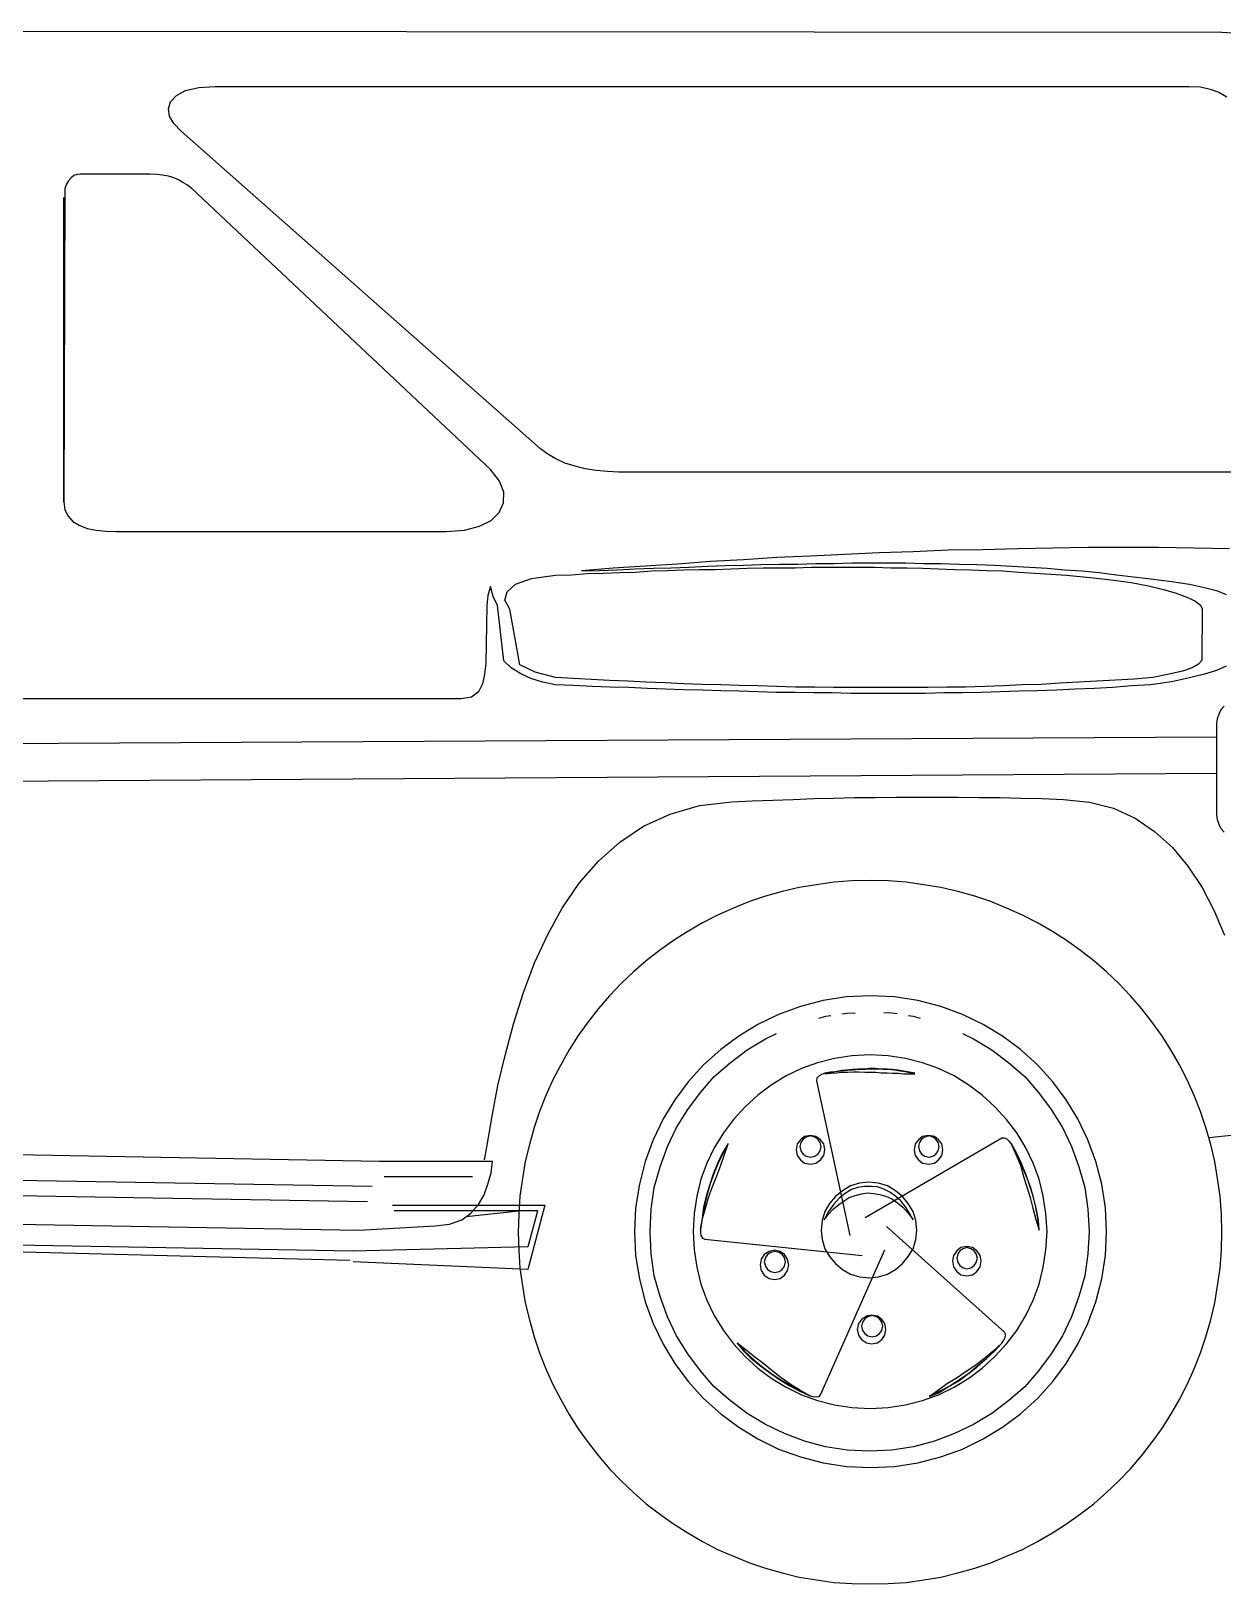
# Model space of a CAD drawing. Header units: millimetres. Extents: x 116290 to 180258, y 22146 to 121276.
# Drawn here: x 123366 to 124839, y 48615 to 50535 of the extents above; entities that cross this region are included whole.
import ezdxf

# ---------------------------------------------------------------- set-up
doc = ezdxf.new("R2010")
doc.units = ezdxf.units.MM

# ---------------------------------------------------------------- blocks, each defined once
blk = doc.blocks.new('A$C0482550F')
for p, q in [((2560.6, 1920.7), (4073.5, 1919.4)), ((4073.5, 1919.4), (4086.7, 1918.7)), ((2780.8, 1841.2), (2791.9, 1847.1)), ((2791.9, 1847.1), (2808.4, 1851)), ((2808.4, 1851), (2828.7, 1852.3)), ((2828.7, 1852.3), (4032.8, 1852.3)), ((4032.8, 1852.3), (4047.3, 1851.7)), ((4047.3, 1851.7), (4059.1, 1849)), ((4059.1, 1849), (4069.6, 1845.1)), ((4069.6, 1845.1), (4079.5, 1839.2)), ((2770.9, 1824.7), (2773.5, 1833.3)), ((2772.2, 1815.5), (2770.9, 1824.7)), ((2773.5, 1833.3), (2780.8, 1841.2)), ((2777.5, 1806.3), (2772.2, 1815.5)), ((2786.7, 1797.1), (2777.5, 1806.3)), ((3231, 1404.1), (2786.7, 1797.1)), ((2644.7, 1731.4), (2642.7, 1726.1)), ((2647.3, 1735.3), (2644.7, 1731.4)), ((2650.6, 1739.3), (2647.3, 1735.3)), ((2653.9, 1741.9), (2650.6, 1739.3)), ((2657.9, 1743.2), (2653.9, 1741.9)), ((2661.8, 1743.9), (2657.9, 1743.2)), ((2747.9, 1743.9), (2661.8, 1743.9)), ((2756.4, 1743.2), (2747.9, 1743.9)), ((2763.7, 1742.6), (2756.4, 1743.2)), ((2770.9, 1741.3), (2763.7, 1742.6)), ((2777.5, 1739.3), (2770.9, 1741.3)), ((2783.4, 1736.7), (2777.5, 1739.3)), ((2788.7, 1733.4), (2783.4, 1736.7)), ((2794.6, 1730.1), (2788.7, 1733.4)), ((2799.8, 1726.1), (2794.6, 1730.1)), ((2642.7, 1726.1), (2641.4, 1338.4)), ((2641.4, 1338.4), (2641.4, 1715)), ((3169.2, 1378.5), (2799.8, 1726.1)), ((3240.2, 1397.5), (3231, 1404.1)), ((3250, 1391.6), (3240.2, 1397.5)), ((3261.2, 1386.3), (3250, 1391.6)), ((3273.7, 1382.4), (3261.2, 1386.3)), ((3180.4, 1364), (3169.2, 1378.5)), ((3185.6, 1350.2), (3180.4, 1364)), ((3286.2, 1379.1), (3273.7, 1382.4)), ((3300, 1377.2), (3286.2, 1379.1)), ((3313.8, 1375.8), (3300, 1377.2)), ((3327.6, 1375.2), (3313.8, 1375.8)), ((4332.5, 1375.2), (3327.6, 1375.2)), ((3185, 1337.1), (3185.6, 1350.2)), ((2641.4, 1338.4), (2642.7, 1328.5)), ((2642.7, 1328.5), (2646.7, 1320.6)), ((3179.7, 1325.2), (3185, 1337.1)), ((2646.7, 1320.6), (2652.6, 1314)), ((2652.6, 1314), (2660.5, 1309.4)), ((2660.5, 1309.4), (2670.3, 1305.5)), ((3137, 1303.5), (3155.4, 1308.2)), ((3155.4, 1308.2), (3169.8, 1315.4)), ((3169.8, 1315.4), (3179.7, 1325.2)), ((2670.3, 1305.5), (2681.5, 1303.5)), ((2681.5, 1303.5), (2693.3, 1302.2)), ((2693.3, 1302.2), (2705.8, 1301.6)), ((2705.8, 1301.6), (3114, 1301.6)), ((3114, 1301.6), (3137, 1303.5)), ((3523.4, 1269.4), (3482, 1266.7)), ((3564.9, 1271.3), (3523.4, 1269.4)), ((3606.9, 1273.3), (3564.9, 1271.3)), ((3649.6, 1275.3), (3606.9, 1273.3)), ((3691.7, 1276.6), (3649.6, 1275.3)), ((3735.1, 1278.6), (3691.7, 1276.6)), ((3777.8, 1279.2), (3735.1, 1278.6)), ((3821.2, 1280.5), (3777.8, 1279.2)), ((3864.6, 1281.2), (3821.2, 1280.5)), ((3907.9, 1281.8), (3864.6, 1281.2)), ((3951.3, 1281.8), (3907.9, 1281.8)), ((3995.3, 1281.8), (3951.3, 1281.8)), ((4038.7, 1281.2), (3995.3, 1281.8)), ((4082.8, 1280.5), (4038.7, 1281.2)), ((3269.1, 1248.3), (3288.8, 1249.6)), ((3321, 1256.2), (3281.6, 1252.9)), ((3281.6, 1252.9), (3303.9, 1253.6)), ((3288.8, 1249.6), (3308.5, 1250.3)), ((3303.9, 1253.6), (3326.3, 1254.2)), ((3308.5, 1250.3), (3328.9, 1251)), ((3360.4, 1258.9), (3321, 1256.2)), ((3326.3, 1254.2), (3347.9, 1255.6)), ((3328.9, 1251), (3348.6, 1251.6)), ((3347.9, 1255.6), (3370.3, 1256.2)), ((3348.6, 1251.6), (3368.3, 1252.9)), ((3400.5, 1261.5), (3360.4, 1258.9)), ((3368.3, 1252.9), (3388, 1253.6)), ((3370.3, 1256.2), (3392.6, 1256.9)), ((3388, 1253.6), (3407.8, 1254.2)), ((3392.6, 1256.9), (3415, 1257.5)), ((3441.3, 1264.8), (3400.5, 1261.5)), ((3407.8, 1254.2), (3427.5, 1254.9)), ((3415, 1257.5), (3437.3, 1258.9)), ((3427.5, 1254.9), (3447.2, 1254.9)), ((3437.3, 1258.9), (3459.7, 1259.5)), ((3482, 1266.7), (3441.3, 1264.8)), ((3447.2, 1254.9), (3466.9, 1255.6)), ((3459.7, 1259.5), (3482, 1260.2)), ((3466.9, 1255.6), (3486.6, 1256.2)), ((3482, 1260.2), (3504.4, 1260.8)), ((3486.6, 1256.2), (3506.3, 1256.9)), ((3504.4, 1260.8), (3526.7, 1261.5)), ((3506.3, 1256.9), (3526.1, 1256.9)), ((3526.1, 1256.9), (3545.8, 1256.9)), ((3526.7, 1261.5), (3549.1, 1261.5)), ((3545.8, 1256.9), (3565.5, 1257.5)), ((3549.1, 1261.5), (3571.4, 1262.1)), ((3565.5, 1257.5), (3585.2, 1257.5)), ((3571.4, 1262.1), (3593.8, 1262.1)), ((3585.2, 1257.5), (3604.9, 1257.5)), ((3593.8, 1262.1), (3616.1, 1262.8)), ((3604.9, 1257.5), (3624.7, 1257.5)), ((3616.1, 1262.8), (3638.5, 1262.8)), ((3624.7, 1257.5), (3644.4, 1257.5)), ((3638.5, 1262.8), (3660.1, 1262.8)), ((3644.4, 1257.5), (3664.1, 1256.9)), ((3660.1, 1262.8), (3682.5, 1262.8)), ((3664.1, 1256.9), (3683.8, 1256.9)), ((3682.5, 1262.8), (3704.8, 1262.1)), ((3683.8, 1256.9), (3703.5, 1256.2)), ((3703.5, 1256.2), (3723.3, 1255.6)), ((3704.8, 1262.1), (3726.5, 1262.1)), ((3723.3, 1255.6), (3743, 1254.9)), ((3726.5, 1262.1), (3748.9, 1261.5)), ((3743, 1254.9), (3762.7, 1254.2)), ((3748.9, 1261.5), (3770.6, 1260.8)), ((3762.7, 1254.2), (3782.4, 1253.6)), ((3770.6, 1260.8), (3792.3, 1260.2)), ((3782.4, 1253.6), (3802.1, 1252.9)), ((3792.3, 1260.2), (3813.9, 1258.9)), ((3802.1, 1252.9), (3822.5, 1251.6)), ((3813.9, 1258.9), (3835.6, 1257.5)), ((3822.5, 1251.6), (3842.2, 1250.3)), ((3835.6, 1257.5), (3857.3, 1256.2)), ((3842.2, 1250.3), (3861.9, 1249)), ((3857.3, 1256.2), (3879, 1254.2)), ((3861.9, 1249), (3881.6, 1247.7)), ((3879, 1254.2), (3900.7, 1252.9)), ((3900.7, 1252.9), (3921.7, 1251)), ((3921.7, 1251), (3943.4, 1248.3)), ((3169.2, 1233.9), (3165.9, 1222.7)), ((3172.5, 1221.4), (3169.2, 1233.9)), ((3189.6, 1227.3), (3200.1, 1236.5)), ((3200.1, 1236.5), (3219.8, 1243.7)), ((3219.8, 1243.7), (3249.4, 1247.7)), ((3249.4, 1247.7), (3269.1, 1248.3)), ((3881.6, 1247.7), (3910.5, 1245)), ((3910.5, 1245), (3936.8, 1241.8)), ((3936.8, 1241.8), (3961.2, 1238.5)), ((3943.4, 1248.3), (3964.4, 1245.7)), ((3961.2, 1238.5), (3982.9, 1234.5)), ((3964.4, 1245.7), (3985.5, 1243.1)), ((3982.9, 1234.5), (4001.3, 1229.9)), ((3985.5, 1243.1), (4011.1, 1239.8)), ((4001.3, 1229.9), (4017, 1225.3)), ((4011.1, 1239.8), (4033.5, 1236.5)), ((4033.5, 1236.5), (4051.9, 1232.6)), ((4051.9, 1232.6), (4067, 1228.6)), ((3164.6, 1210.2), (3163.3, 1138.3)), ((3165.9, 1222.7), (3164.6, 1210.2)), ((3177.7, 1210.2), (3172.5, 1221.4)), ((3185.6, 1141.6), (3177.7, 1210.2)), ((3186.9, 1216.8), (3189.6, 1227.3)), ((3192.9, 1205.6), (3186.9, 1216.8)), ((4017, 1225.3), (4030.2, 1220.7)), ((4030.2, 1220.7), (4040, 1216.1)), ((4040, 1216.1), (4046.6, 1210.9)), ((4046.6, 1210.9), (4049.2, 1206.3)), ((4067, 1228.6), (4078.8, 1224)), ((3205.3, 1137), (3192.9, 1205.6)), ((4049.2, 1206.3), (4048.6, 1142.3)), ((3163.3, 1138.3), (3161.9, 1125.2)), ((3194.8, 1133.1), (3185.6, 1141.6)), ((3224.4, 1127.8), (3205.3, 1137)), ((4044.6, 1137.7), (4036.7, 1133.1)), ((4048.6, 1142.3), (4044.6, 1137.7)), ((4078.8, 1135), (4067, 1129.8)), ((3161.9, 1125.2), (3159.3, 1113.4)), ((3206.6, 1125.8), (3194.8, 1133.1)), ((3219.1, 1119.9), (3206.6, 1125.8)), ((3233.6, 1115.3), (3219.1, 1119.9)), ((3249.4, 1121.2), (3224.4, 1127.8)), ((3249.4, 1112), (3233.6, 1115.3)), ((3271.7, 1119.9), (3249.4, 1121.2)), ((3294.1, 1118.6), (3271.7, 1119.9)), ((3316.4, 1117.3), (3294.1, 1118.6)), ((3339.4, 1116.6), (3316.4, 1117.3)), ((3361.8, 1115.3), (3339.4, 1116.6)), ((3384.8, 1114.7), (3361.8, 1115.3)), ((3407.8, 1113.4), (3384.8, 1114.7)), ((3896.1, 1115.3), (3873.1, 1114)), ((3919.1, 1116.6), (3896.1, 1115.3)), ((3942.1, 1118), (3919.1, 1116.6)), ((3965.1, 1119.2), (3942.1, 1118)), ((3988.1, 1121.2), (3965.1, 1119.2)), ((4011.1, 1116), (3985.5, 1112)), ((4008.5, 1125.2), (3988.1, 1121.2)), ((4024.9, 1129.1), (4008.5, 1125.2)), ((4033.5, 1120.6), (4011.1, 1116)), ((4036.7, 1133.1), (4024.9, 1129.1)), ((4051.9, 1125.2), (4033.5, 1120.6)), ((4067, 1129.8), (4051.9, 1125.2)), ((3133, 1094.9), (2327.4, 1094.9)), ((3145.5, 1096.9), (3133, 1094.9)), ((3154.1, 1103.5), (3145.5, 1096.9)), ((3159.3, 1113.4), (3154.1, 1103.5)), ((3271.7, 1111.4), (3249.4, 1112)), ((3294.7, 1110.1), (3271.7, 1111.4)), ((3317.1, 1109.4), (3294.7, 1110.1)), ((3340.1, 1108.7), (3317.1, 1109.4)), ((3363.1, 1107.4), (3340.1, 1108.7)), ((3385.4, 1106.8), (3363.1, 1107.4)), ((3408.4, 1106.1), (3385.4, 1106.8)), ((3430.8, 1112.7), (3407.8, 1113.4)), ((3431.4, 1105.5), (3408.4, 1106.1)), ((3453.8, 1112), (3430.8, 1112.7)), ((3453.8, 1104.8), (3431.4, 1105.5)), ((3476.8, 1111.4), (3453.8, 1112)), ((3476.8, 1104.1), (3453.8, 1104.8)), ((3499.8, 1110.7), (3476.8, 1111.4)), ((3499.8, 1103.5), (3476.8, 1104.1)), ((3523.4, 1110.1), (3499.8, 1110.7)), ((3522.8, 1102.8), (3499.8, 1103.5)), ((3545.8, 1102.8), (3522.8, 1102.8)), ((3546.4, 1109.4), (3523.4, 1110.1)), ((3568.8, 1102.2), (3545.8, 1102.8)), ((3570.1, 1109.4), (3546.4, 1109.4)), ((3591.8, 1102.2), (3568.8, 1102.2)), ((3593.1, 1108.7), (3570.1, 1109.4)), ((3614.2, 1101.5), (3591.8, 1102.2)), ((3616.8, 1108.7), (3593.1, 1108.7)), ((3637.8, 1101.5), (3614.2, 1101.5)), ((3639.8, 1108.7), (3616.8, 1108.7)), ((3660.8, 1101.5), (3637.8, 1101.5)), ((3663.4, 1108.7), (3639.8, 1108.7)), ((3683.8, 1101.5), (3660.8, 1101.5)), ((3686.4, 1108.7), (3663.4, 1108.7)), ((3706.8, 1101.5), (3683.8, 1101.5)), ((3710.1, 1108.7), (3686.4, 1108.7)), ((3729.8, 1102.2), (3706.8, 1101.5)), ((3733.8, 1109.4), (3710.1, 1108.7)), ((3752.8, 1102.2), (3729.8, 1102.2)), ((3756.7, 1109.4), (3733.8, 1109.4)), ((3775.8, 1102.8), (3752.8, 1102.2)), ((3780.4, 1110.1), (3756.7, 1109.4)), ((3799.5, 1103.5), (3775.8, 1102.8)), ((3803.4, 1110.7), (3780.4, 1110.1)), ((3822.5, 1104.1), (3799.5, 1103.5)), ((3826.4, 1112), (3803.4, 1110.7)), ((3845.5, 1104.8), (3822.5, 1104.1)), ((3850.1, 1112.7), (3826.4, 1112)), ((3869.2, 1105.5), (3845.5, 1104.8)), ((3873.1, 1114), (3850.1, 1112.7)), ((3892.2, 1106.8), (3869.2, 1105.5)), ((3915.8, 1107.4), (3892.2, 1106.8)), ((3938.8, 1108.7), (3915.8, 1107.4)), ((3961.8, 1110.7), (3938.8, 1108.7)), ((3985.5, 1112), (3961.8, 1110.7)), ((4069.6, 1075.9), (4067.6, 1070)), ((4072.2, 1081.1), (4069.6, 1075.9)), ((4076.2, 1085.8), (4072.2, 1081.1)), ((4067.6, 1070), (4067, 1064.1)), ((4067, 1064.1), (4067, 951.7)), ((4067, 1047.2), (2328.1, 1038)), ((2328.6, 991.3), (4067, 1003)), ((3391.3, 952.3), (3427.5, 962.8)), ((3427.5, 962.8), (3467.6, 967.4)), ((3467.6, 967.4), (3492.6, 968.8)), ((3492.6, 968.8), (3518.2, 969.4)), ((3518.2, 969.4), (3543.2, 970.1)), ((3543.2, 970.1), (3568.8, 971.4)), ((3568.8, 971.4), (3593.8, 972)), ((3593.8, 972), (3619.4, 972.7)), ((3619.4, 972.7), (3645, 972.7)), ((3645, 972.7), (3670.7, 973.3)), ((3670.7, 973.3), (3696.3, 973.3)), ((3696.3, 973.3), (3721.9, 973.3)), ((3721.9, 973.3), (3747.6, 973.3)), ((3747.6, 973.3), (3773.2, 972.7)), ((3773.2, 972.7), (3799.5, 972.7)), ((3799.5, 972.7), (3825.1, 972)), ((3825.1, 972), (3851.4, 971.4)), ((3851.4, 971.4), (3877.7, 970.1)), ((3877.7, 970.1), (3909.9, 966.8)), ((3909.9, 966.8), (3939.5, 959.6)), ((3358.5, 937.2), (3391.3, 952.3)), ((3939.5, 959.6), (3966.4, 947.1)), ((3966.4, 947.1), (3990.1, 930.6)), ((4067, 951.7), (4067.6, 945.7)), ((4067.6, 945.7), (4069.6, 939.8)), ((3328.9, 917.5), (3358.5, 937.2)), ((3990.1, 930.6), (4012.4, 910.9)), ((4069.6, 939.8), (4072.2, 934.6)), ((4072.2, 934.6), (4076.2, 930)), ((3302.6, 893.8), (3328.9, 917.5)), ((4012.4, 910.9), (4031.5, 887.9)), ((3278.9, 866.9), (3302.6, 893.8)), ((4031.5, 887.9), (4049.2, 861.6)), ((3257.9, 836), (3278.9, 866.9)), ((3572.1, 864.9), (3551, 861.6)), ((3593.8, 868.2), (3572.1, 864.9)), ((3616.1, 869.5), (3593.8, 868.2)), ((3638.5, 870.2), (3616.1, 869.5)), ((3660.8, 869.5), (3638.5, 870.2)), ((3683.2, 868.2), (3660.8, 869.5)), ((3704.8, 864.9), (3683.2, 868.2)), ((3725.9, 861.6), (3704.8, 864.9)), ((3509, 850.5), (3489.3, 843.9)), ((3530, 856.4), (3509, 850.5)), ((3551, 861.6), (3530, 856.4)), ((3746.9, 856.4), (3725.9, 861.6)), ((3767.9, 850.5), (3746.9, 856.4)), ((3787.7, 843.9), (3767.9, 850.5)), ((4049.2, 861.6), (4063.7, 833.4)), ((3240.2, 803.1), (3257.9, 836)), ((3449.8, 827.4), (3431.4, 817.6)), ((3469.5, 836), (3449.8, 827.4)), ((3489.3, 843.9), (3469.5, 836)), ((3807.4, 836), (3787.7, 843.9)), ((3827.1, 827.4), (3807.4, 836)), ((3845.5, 817.6), (3827.1, 827.4)), ((4063.7, 833.4), (4076.8, 802.5)), ((3413, 807.1), (3395.3, 795.9)), ((3431.4, 817.6), (3413, 807.1)), ((3863.9, 807.1), (3845.5, 817.6)), ((3881.6, 795.9), (3863.9, 807.1)), ((3223.7, 768.3), (3240.2, 803.1)), ((3395.3, 795.9), (3378.2, 783.4)), ((3898.7, 783.4), (3881.6, 795.9)), ((3209.9, 731.5), (3223.7, 768.3)), ((3361.8, 770.9), (3346, 757.1)), ((3378.2, 783.4), (3361.8, 770.9)), ((3915.1, 770.9), (3898.7, 783.4)), ((3930.9, 757.1), (3915.1, 770.9)), ((3346, 757.1), (3330.9, 742.7)), ((3946.1, 742.7), (3930.9, 757.1)), ((3198.1, 694), (3209.9, 731.5)), ((3330.9, 742.7), (3316.4, 727.5)), ((3960.5, 727.5), (3946.1, 742.7)), ((3302.6, 711.8), (3290.1, 695.3)), ((3316.4, 727.5), (3302.6, 711.8)), ((3552.4, 714.4), (3525.4, 704.5)), ((3580.6, 721.6), (3552.4, 714.4)), ((3609.5, 726.2), (3580.6, 721.6)), ((3639.1, 727.5), (3609.5, 726.2)), ((3668.7, 726.2), (3639.1, 727.5)), ((3697.6, 721.6), (3668.7, 726.2)), ((3725.9, 714.4), (3697.6, 721.6)), ((3752.8, 704.5), (3725.9, 714.4)), ((3974.3, 711.8), (3960.5, 727.5)), ((3986.8, 695.3), (3974.3, 711.8)), ((3187.6, 655.2), (3198.1, 694)), ((3290.1, 695.3), (3277.6, 678.2)), ((3499.8, 692.1), (3476.1, 677.6)), ((3525.4, 704.5), (3499.8, 692.1)), ((3583.2, 701.9), (3574.7, 699.3)), ((3589.8, 702.6), (3583.2, 701.9)), ((3603.6, 705.2), (3610.2, 705.9)), ((3610.2, 705.9), (3620, 706.5)), ((3665.4, 705.9), (3655.5, 706.5)), ((3672, 705.2), (3665.4, 705.9)), ((3692.3, 701.9), (3685.8, 702.6)), ((3700.9, 699.3), (3692.3, 701.9)), ((3778.4, 692.1), (3752.8, 704.5)), ((3802.1, 677.6), (3778.4, 692.1)), ((3999.3, 678.2), (3986.8, 695.3)), ((3277.6, 678.2), (3266.5, 660.5)), ((3476.1, 677.6), (3453.8, 661.2)), ((3486.6, 660.5), (3509, 674.3)), ((3509, 674.3), (3522.8, 680.9)), ((3752.8, 680.9), (3766.6, 674.3)), ((3766.6, 674.3), (3789, 660.5)), ((3824.5, 661.2), (3802.1, 677.6)), ((4010.5, 660.5), (3999.3, 678.2)), ((3178.4, 616.5), (3187.6, 655.2)), ((3266.5, 660.5), (3255.9, 642.1)), ((3453.8, 661.2), (3432.7, 642.1)), ((3465.6, 644.7), (3486.6, 660.5)), ((3616.1, 653.3), (3594.4, 650)), ((3638.5, 654.6), (3616.1, 653.3)), ((3660.8, 653.3), (3638.5, 654.6)), ((3682.5, 650), (3660.8, 653.3)), ((3789, 660.5), (3810, 644.7)), ((3845.5, 642.1), (3824.5, 661.2)), ((4021, 642.1), (4010.5, 660.5)), ((3255.9, 642.1), (3246.1, 623.7)), ((3432.7, 642.1), (3413.7, 621.1)), ((3445.9, 627.7), (3465.6, 644.7)), ((3553.7, 637.5), (3534.6, 628.3)), ((3573.4, 644.7), (3553.7, 637.5)), ((3594.4, 650), (3573.4, 644.7)), ((3603, 634.9), (3595.7, 633.6)), ((3603, 634.2), (3595.7, 633.6)), ((3609.5, 635.5), (3603, 634.9)), ((3610.2, 634.9), (3603, 634.2)), ((3616.8, 636.2), (3609.5, 635.5)), ((3617.4, 635.5), (3610.2, 634.9)), ((3624, 636.9), (3616.8, 636.2)), ((3625.3, 636.2), (3617.4, 635.5)), ((3630.6, 636.9), (3624, 636.9)), ((3632.5, 636.2), (3625.3, 636.2)), ((3637.8, 637.5), (3630.6, 636.9)), ((3639.8, 636.9), (3632.5, 636.2)), ((3645, 637.5), (3637.8, 637.5)), ((3647.6, 636.9), (3639.8, 636.9)), ((3652.3, 636.9), (3645, 637.5)), ((3654.9, 636.2), (3647.6, 636.9)), ((3659.5, 636.9), (3652.3, 636.9)), ((3662.1, 636.2), (3654.9, 636.2)), ((3666.1, 636.2), (3659.5, 636.9)), ((3668.7, 635.5), (3662.1, 636.2)), ((3673.3, 635.5), (3666.1, 636.2)), ((3675.9, 634.2), (3668.7, 635.5)), ((3679.9, 634.2), (3673.3, 635.5)), ((3681.8, 633.6), (3675.9, 634.2)), ((3687.1, 632.9), (3679.9, 634.2)), ((3703.5, 644.7), (3682.5, 650)), ((3723.3, 637.5), (3703.5, 644.7)), ((3742.3, 628.3), (3723.3, 637.5)), ((3810, 644.7), (3829.7, 627.7)), ((3864.6, 621.1), (3845.5, 642.1)), ((4030.8, 623.7), (4021, 642.1)), ((3171.2, 578.4), (3178.4, 616.5)), ((3246.1, 623.7), (3237.6, 604)), ((3413.7, 621.1), (3397.2, 598.8)), ((3428.8, 608), (3445.9, 627.7)), ((3516.2, 617.1), (3499.8, 604.7)), ((3534.6, 628.3), (3516.2, 617.1)), ((3572.7, 625.7), (3572.1, 622.4)), ((3572.1, 622.4), (3613.5, 431.2)), ((3575.4, 628.3), (3572.7, 625.7)), ((3578.6, 630.3), (3575.4, 628.3)), ((3582.6, 631.6), (3578.6, 630.3)), ((3589.2, 632.9), (3582.6, 631.6)), ((3589.2, 632.3), (3582.6, 631)), ((3582.6, 631), (3589.8, 631.6)), ((3595.7, 633.6), (3589.2, 632.3)), ((3595.7, 633.6), (3589.2, 632.9)), ((3589.8, 631.6), (3597.1, 632.3)), ((3597.1, 632.3), (3603.6, 632.9)), ((3603.6, 632.9), (3610.8, 632.9)), ((3610.8, 632.9), (3618.1, 633.6)), ((3618.1, 633.6), (3624.7, 633.6)), ((3624.7, 633.6), (3631.9, 632.9)), ((3631.9, 632.9), (3638.5, 632.9)), ((3638.5, 632.9), (3645.7, 632.9)), ((3645.7, 632.9), (3652.3, 632.3)), ((3652.3, 632.3), (3659.5, 632.3)), ((3659.5, 632.3), (3666.1, 631.6)), ((3666.1, 631.6), (3673.3, 631.6)), ((3673.3, 631.6), (3679.9, 631)), ((3679.9, 631), (3687.1, 631)), ((3687.7, 632.3), (3681.8, 633.6)), ((3693.7, 631.6), (3687.1, 632.9)), ((3687.1, 631), (3693.7, 631)), ((3693.7, 631), (3687.7, 632.3)), ((3760.7, 617.1), (3742.3, 628.3)), ((3777.1, 604.7), (3760.7, 617.1)), ((3829.7, 627.7), (3846.8, 608)), ((3881, 598.8), (3864.6, 621.1)), ((4039.4, 604), (4030.8, 623.7)), ((3237.6, 604), (3229.7, 584.3)), ((3397.2, 598.8), (3382.8, 575.1)), ((3413, 586.9), (3428.8, 608)), ((3499.8, 604.7), (3484, 590.2)), ((3792.9, 590.2), (3777.1, 604.7)), ((3846.8, 608), (3862.6, 586.9)), ((3895.4, 575.1), (3881, 598.8)), ((4047.3, 584.3), (4039.4, 604)), ((3164.6, 540.3), (3171.2, 578.4)), ((3229.7, 584.3), (3223.1, 564.6)), ((3399.2, 564.6), (3413, 586.9)), ((3484, 590.2), (3469.5, 574.4)), ((3807.4, 574.4), (3792.9, 590.2)), ((3862.6, 586.9), (3876.4, 564.6)), ((4053.8, 564.6), (4047.3, 584.3)), ((3223.1, 564.6), (3217.2, 543.5)), ((3382.8, 575.1), (3370.3, 549.5)), ((3388, 540.9), (3399.2, 564.6)), ((3457.1, 558), (3445.9, 539.6)), ((3469.5, 574.4), (3457.1, 558)), ((3819.9, 558), (3807.4, 574.4)), ((3831, 539.6), (3819.9, 558)), ((3876.4, 564.6), (3887.5, 540.9)), ((3907.9, 549.5), (3895.4, 575.1)), ((4059.7, 543.5), (4053.8, 564.6)), ((4116.3, 558), (4057.4, 551.7)), ((3031.8, 522.5), (1358.5, 553.4)), ((3161.9, 524.5), (3164.6, 540.3)), ((3217.2, 543.5), (3211.9, 522.5)), ((3370.3, 549.5), (3360.4, 522.5)), ((3378.9, 515.9), (3388, 540.9)), ((3445.9, 539.6), (3436.7, 520.5)), ((3463, 544.9), (3455.8, 532.4)), ((3463, 544.2), (3457.1, 533.7)), ((3458.4, 531.1), (3463, 544.2)), ((3548.4, 544.2), (3547.1, 537)), ((3552.4, 549.5), (3548.4, 544.2)), ((3553, 546.2), (3551.7, 540.9)), ((3551.7, 540.9), (3553, 535.6)), ((3557.6, 553.4), (3552.4, 549.5)), ((3555.6, 550.1), (3553, 546.2)), ((3559.6, 552.7), (3555.6, 550.1)), ((3564.9, 554.7), (3557.6, 553.4)), ((3564.9, 554.1), (3559.6, 552.7)), ((3571.4, 553.4), (3564.9, 554.7)), ((3570.1, 552.7), (3564.9, 554.1)), ((3574.1, 550.1), (3570.1, 552.7)), ((3577.3, 549.5), (3571.4, 553.4)), ((3576.7, 546.2), (3574.1, 550.1)), ((3578, 540.9), (3576.7, 546.2)), ((3576.7, 535.6), (3578, 540.9)), ((3581.3, 544.2), (3577.3, 549.5)), ((3582.6, 537), (3581.3, 544.2)), ((3801.4, 551.4), (3632.5, 452.9)), ((3694.3, 544.2), (3693, 537)), ((3698.3, 549.5), (3694.3, 544.2)), ((3703.5, 553.4), (3698.3, 549.5)), ((3699.6, 546.2), (3698.3, 540.9)), ((3698.3, 540.9), (3699.6, 535.6)), ((3702.2, 550.1), (3699.6, 546.2)), ((3706.2, 552.7), (3702.2, 550.1)), ((3710.8, 554.7), (3703.5, 553.4)), ((3711.4, 554.1), (3706.2, 552.7)), ((3718, 553.4), (3710.8, 554.7)), ((3716, 552.7), (3711.4, 554.1)), ((3720, 550.1), (3716, 552.7)), ((3723.3, 549.5), (3718, 553.4)), ((3722.6, 546.2), (3720, 550.1)), ((3723.9, 540.9), (3722.6, 546.2)), ((3722.6, 535.6), (3723.9, 540.9)), ((3727.2, 544.2), (3723.3, 549.5)), ((3728.5, 537), (3727.2, 544.2)), ((3804.7, 551.4), (3801.4, 551.4)), ((3808, 550.1), (3804.7, 551.4)), ((3810.7, 547.5), (3808, 550.1)), ((3813.3, 544.2), (3810.7, 547.5)), ((3819.9, 532.4), (3813.3, 544.2)), ((3819.9, 531.7), (3813.3, 543.5)), ((3813.3, 543.5), (3819.2, 530.4)), ((3840.2, 520.5), (3831, 539.6)), ((3887.5, 540.9), (3896.8, 515.9)), ((3917.8, 522.5), (3907.9, 549.5)), ((4065, 522.5), (4059.7, 543.5)), ((3022.6, 491.6), (1225.1, 522.5)), ((3171.8, 522.5), (3031.8, 522.5)), ((3169.8, 508.7), (3171.8, 522.5)), ((3211.9, 522.5), (3208.6, 501.5)), ((3360.4, 522.5), (3353.2, 494.3)), ((3436.7, 520.5), (3429.4, 500.8)), ((3449.8, 519.9), (3444.6, 506.7)), ((3451.1, 521.9), (3445.9, 508.7)), ((3455.8, 532.4), (3449.8, 519.9)), ((3457.1, 533.7), (3451.1, 521.9)), ((3453.8, 517.9), (3458.4, 531.1)), ((3547.1, 537), (3548.4, 529.8)), ((3548.4, 529.8), (3552.4, 524.5)), ((3552.4, 524.5), (3557.6, 520.5)), ((3553, 535.6), (3555.6, 531.7)), ((3555.6, 531.7), (3559.6, 529.1)), ((3557.6, 520.5), (3564.9, 519.2)), ((3559.6, 529.1), (3564.9, 527.8)), ((3564.9, 527.8), (3570.1, 529.1)), ((3564.9, 519.2), (3571.4, 520.5)), ((3570.1, 529.1), (3574.1, 531.7)), ((3571.4, 520.5), (3577.3, 524.5)), ((3574.1, 531.7), (3576.7, 535.6)), ((3577.3, 524.5), (3581.3, 529.8)), ((3581.3, 529.8), (3582.6, 537)), ((3693, 537), (3694.3, 529.8)), ((3694.3, 529.8), (3698.3, 524.5)), ((3698.3, 524.5), (3703.5, 520.5)), ((3699.6, 535.6), (3702.2, 531.7)), ((3702.2, 531.7), (3706.2, 529.1)), ((3703.5, 520.5), (3710.8, 519.2)), ((3706.2, 529.1), (3711.4, 527.8)), ((3710.8, 519.2), (3718, 520.5)), ((3711.4, 527.8), (3716, 529.1)), ((3716, 529.1), (3720, 531.7)), ((3718, 520.5), (3723.3, 524.5)), ((3720, 531.7), (3722.6, 535.6)), ((3723.3, 524.5), (3727.2, 529.8)), ((3727.2, 529.8), (3728.5, 537)), ((3819.2, 530.4), (3824.5, 517.9)), ((3825.8, 519.9), (3819.9, 532.4)), ((3825.8, 518.6), (3819.9, 531.7)), ((3831, 506.7), (3825.8, 519.9)), ((3847.5, 500.8), (3840.2, 520.5)), ((3925, 494.3), (3917.8, 522.5)), ((4068.3, 501.5), (4065, 522.5)), ((3016.9, 472.6), (1254, 503.4)), ((3146.8, 503.4), (3037.6, 503.4)), ((3165.9, 494.3), (3169.8, 508.7)), ((3208.6, 501.5), (3205.3, 479.8)), ((3371.6, 490.3), (3378.9, 515.9)), ((3429.4, 500.8), (3424.2, 479.8)), ((3444.6, 506.7), (3440, 492.9)), ((3445.9, 508.7), (3440.6, 494.9)), ((3443.9, 492.3), (3449.2, 504.8)), ((3449.2, 504.8), (3453.8, 517.9)), ((3824.5, 517.9), (3828.4, 504.1)), ((3831.7, 504.8), (3825.8, 518.6)), ((3828.4, 504.1), (3832.4, 491)), ((3835.6, 493.6), (3831, 506.7)), ((3837, 491), (3831.7, 504.8)), ((3852.7, 479.8), (3847.5, 500.8)), ((3896.8, 515.9), (3904, 490.3)), ((4071.6, 479.8), (4068.3, 501.5)), ((3154.1, 469.3), (3161.3, 481.1)), ((3161.3, 481.1), (3165.9, 494.3)), ((3353.2, 494.3), (3348.6, 465.3)), ((3367.7, 463.4), (3371.6, 490.3)), ((3436.7, 480.5), (3433.4, 466)), ((3440, 492.9), (3436, 479.8)), ((3440.6, 494.9), (3436.7, 480.5)), ((3439.3, 479.1), (3443.9, 492.3)), ((3604.3, 486.4), (3595.7, 479.1)), ((3607.6, 483.1), (3600.3, 477.2)), ((3614.2, 492.3), (3604.3, 486.4)), ((3615.4, 487.7), (3607.6, 483.1)), ((3612.8, 477.8), (3620, 480.5)), ((3625.3, 495.6), (3614.2, 492.3)), ((3623.3, 490.3), (3615.4, 487.7)), ((3620, 480.5), (3627.9, 482.4)), ((3631.2, 491.6), (3623.3, 490.3)), ((3637.1, 496.9), (3625.3, 495.6)), ((3627.9, 482.4), (3635.2, 483.7)), ((3639.8, 491.6), (3631.2, 491.6)), ((3635.2, 483.7), (3643.1, 483.1)), ((3649, 495.6), (3637.1, 496.9)), ((3647.6, 491), (3639.8, 491.6)), ((3643.1, 483.1), (3650.3, 481.8)), ((3655.5, 488.3), (3647.6, 491)), ((3660.1, 492.3), (3649, 495.6)), ((3650.3, 481.8), (3658.2, 479.8)), ((3662.8, 484.4), (3655.5, 488.3)), ((3670, 486.4), (3660.1, 492.3)), ((3670, 479.8), (3662.8, 484.4)), ((3678.6, 479.1), (3670, 486.4)), ((3832.4, 491), (3836.3, 477.8)), ((3840.2, 479.8), (3835.6, 493.6)), ((3840.9, 476.5), (3837, 491)), ((3904, 490.3), (3907.9, 463.4)), ((3929.6, 465.3), (3925, 494.3)), ((1177.1, 468.6), (3006.4, 437.7)), ((3048, 468.6), (3236.2, 468.6)), ((3227.7, 461.4), (3050.2, 461.4)), ((3204.2, 461.1), (3139, 454.2)), ((3144.9, 458.7), (3154.1, 469.3)), ((3205.3, 479.8), (3204, 457.5)), ((3236.2, 468.6), (3215.2, 389.1)), ((3215.9, 417.4), (3227.7, 461.4)), ((3348.6, 465.3), (3347.3, 435.8)), ((3366.4, 435.8), (3367.7, 463.4)), ((3424.2, 479.8), (3420.9, 458.1)), ((3433.4, 466), (3430.8, 452.2)), ((3432.7, 466), (3430.8, 452.2)), ((3431.4, 452.2), (3435.4, 466)), ((3436, 479.8), (3432.7, 466)), ((3435.4, 466), (3439.3, 479.1)), ((3588.5, 470.6), (3582.6, 460.7)), ((3593.8, 469.9), (3587.2, 460.7)), ((3587.2, 457.5), (3593.1, 464)), ((3595.7, 479.1), (3588.5, 470.6)), ((3593.1, 464), (3599.7, 469.3)), ((3600.3, 477.2), (3593.8, 469.9)), ((3599.7, 469.3), (3606.3, 473.9)), ((3606.3, 473.9), (3612.8, 477.8)), ((3658.2, 479.8), (3665.4, 476.5)), ((3665.4, 476.5), (3672.6, 471.2)), ((3676.6, 473.9), (3670, 479.8)), ((3672.6, 471.2), (3679.2, 466)), ((3682.5, 466.6), (3676.6, 473.9)), ((3685.8, 470.6), (3678.6, 479.1)), ((3679.2, 466), (3685.8, 458.7)), ((3687.1, 458.7), (3682.5, 466.6)), ((3691.7, 460.7), (3685.8, 470.6)), ((3836.3, 477.8), (3839.6, 464.7)), ((3839.6, 464.7), (3843.5, 450.9)), ((3843.5, 466), (3840.2, 479.8)), ((3844.2, 462.7), (3840.9, 476.5)), ((3846.1, 452.2), (3843.5, 466)), ((3846.8, 449.6), (3844.2, 462.7)), ((3856, 458.1), (3852.7, 479.8)), ((3907.9, 463.4), (3909.3, 435.8)), ((3930.9, 435.8), (3929.6, 465.3)), ((4072.9, 457.5), (4071.6, 479.8)), ((2995.1, 400), (1177.1, 446.3)), ((1278.3, 443), (2998.7, 412.1)), ((3006.4, 437.7), (3100.8, 443)), ((3100.8, 443), (3118.6, 445)), ((3118.6, 445), (3133.7, 450.2)), ((3133.7, 450.2), (3144.9, 458.7)), ((3204, 457.5), (3203.4, 435.1)), ((3420.9, 458.1), (3419.6, 435.8)), ((3430.8, 452.2), (3428.8, 438.4)), ((3428.8, 438.4), (3431.4, 452.2)), ((3430.8, 452.2), (3428.8, 439)), ((3579.3, 449.6), (3578, 437.7)), ((3582.6, 460.7), (3579.3, 449.6)), ((3587.2, 460.7), (3581.9, 450.2)), ((3581.9, 450.2), (3587.2, 457.5)), ((3804.7, 311.5), (3658.8, 442.3)), ((3685.8, 458.7), (3691.7, 450.2)), ((3691.7, 450.2), (3687.1, 458.7)), ((3695, 449.6), (3691.7, 460.7)), ((3696.3, 437.7), (3695, 449.6)), ((3843.5, 450.9), (3847.5, 437.7)), ((3847.5, 438.4), (3846.1, 452.2)), ((3847.5, 437.7), (3846.8, 449.6)), ((3857.3, 435.8), (3856, 458.1)), ((4073.5, 435.1), (4072.9, 457.5)), ((3203.4, 435.1), (3204, 412.8)), ((3347.3, 435.8), (3348.6, 406.2)), ((3367.7, 408.2), (3366.4, 435.8)), ((3419.6, 435.8), (3420.9, 413.4)), ((3428.8, 439), (3428.8, 435.1)), ((3428.8, 435.1), (3429.4, 431.2)), ((3429.4, 431.2), (3431.4, 427.9)), ((3431.4, 427.9), (3434.1, 426.5)), ((3434.1, 426.5), (3628.6, 406.2)), ((3578, 437.7), (3579.3, 425.9)), ((3579.3, 425.9), (3582.6, 414.7)), ((3691.7, 414.7), (3695, 425.9)), ((3695, 425.9), (3696.3, 437.7)), ((3856, 413.4), (3857.3, 435.8)), ((3909.3, 435.8), (3907.9, 408.2)), ((3929.6, 406.2), (3930.9, 435.8)), ((4072.9, 412.8), (4073.5, 435.1)), ((2998.7, 412.1), (3215.9, 417.4)), ((3204, 412.8), (3205.3, 390.4)), ((3348.6, 406.2), (3353.2, 377.3)), ((3371.6, 381.2), (3367.7, 408.2)), ((3420.9, 413.4), (3424.2, 391.7)), ((3507.7, 407.5), (3503.7, 401.6)), ((3513.6, 411.4), (3507.7, 407.5)), ((3509, 403.6), (3507.7, 398.3)), ((3511.6, 407.5), (3509, 403.6)), ((3515.6, 410.1), (3511.6, 407.5)), ((3520.2, 412.8), (3513.6, 411.4)), ((3520.8, 411.4), (3515.6, 410.1)), ((3527.4, 411.4), (3520.2, 412.8)), ((3526.1, 410.1), (3520.8, 411.4)), ((3530, 407.5), (3526.1, 410.1)), ((3532.7, 407.5), (3527.4, 411.4)), ((3532.7, 403.6), (3530, 407.5)), ((3536.6, 401.6), (3532.7, 407.5)), ((3533.9, 398.3), (3532.7, 403.6)), ((3577.3, 234), (3656.9, 413.4)), ((3582.6, 414.7), (3588.5, 404.9)), ((3588.5, 404.9), (3595.7, 396.3)), ((3678.6, 396.3), (3685.8, 404.9)), ((3685.8, 404.9), (3691.7, 414.7)), ((3741.6, 406.2), (3740.3, 399.6)), ((3745.6, 412.1), (3741.6, 406.2)), ((3750.9, 416), (3745.6, 412.1)), ((3746.9, 408.2), (3745.6, 402.9)), ((3749.5, 412.1), (3746.9, 408.2)), ((3753.5, 414.7), (3749.5, 412.1)), ((3758.1, 417.4), (3750.9, 416)), ((3758.1, 416), (3753.5, 414.7)), ((3765.3, 416), (3758.1, 417.4)), ((3763.3, 414.7), (3758.1, 416)), ((3767.3, 412.1), (3763.3, 414.7)), ((3770.6, 412.1), (3765.3, 416)), ((3769.9, 408.2), (3767.3, 412.1)), ((3771.2, 402.9), (3769.9, 408.2)), ((3774.5, 406.2), (3770.6, 412.1)), ((3775.8, 399.6), (3774.5, 406.2)), ((3852.7, 391.7), (3856, 413.4)), ((3907.9, 408.2), (3904, 381.2)), ((3925, 377.3), (3929.6, 406.2)), ((4071.6, 390.4), (4072.9, 412.8)), ((3215.2, 389.1), (2999.5, 398.6)), ((3205.3, 390.4), (3208.6, 368.7)), ((3424.2, 391.7), (3429.4, 370.7)), ((3503.7, 401.6), (3502.4, 394.3)), ((3502.4, 394.3), (3503.7, 387.8)), ((3503.7, 387.8), (3507.7, 381.9)), ((3507.7, 398.3), (3509, 393)), ((3509, 393), (3511.6, 389.1)), ((3511.6, 389.1), (3515.6, 386.5)), ((3515.6, 386.5), (3520.8, 385.2)), ((3520.8, 385.2), (3526.1, 386.5)), ((3526.1, 386.5), (3530, 389.1)), ((3530, 389.1), (3532.7, 393)), ((3532.7, 393), (3533.9, 398.3)), ((3532.7, 381.9), (3536.6, 387.8)), ((3537.9, 394.3), (3536.6, 401.6)), ((3536.6, 387.8), (3537.9, 394.3)), ((3595.7, 396.3), (3604.3, 389.1)), ((3604.3, 389.1), (3614.2, 383.2)), ((3660.1, 383.2), (3670, 389.1)), ((3670, 389.1), (3678.6, 396.3)), ((3740.3, 399.6), (3741.6, 392.4)), ((3741.6, 392.4), (3745.6, 386.5)), ((3745.6, 402.9), (3746.9, 397.6)), ((3745.6, 386.5), (3750.9, 382.5)), ((3746.9, 397.6), (3749.5, 393.7)), ((3749.5, 393.7), (3753.5, 391.1)), ((3753.5, 391.1), (3758.1, 389.7)), ((3758.1, 389.7), (3763.3, 391.1)), ((3763.3, 391.1), (3767.3, 393.7)), ((3765.3, 382.5), (3770.6, 386.5)), ((3767.3, 393.7), (3769.9, 397.6)), ((3769.9, 397.6), (3771.2, 402.9)), ((3770.6, 386.5), (3774.5, 392.4)), ((3774.5, 392.4), (3775.8, 399.6)), ((3847.5, 370.7), (3852.7, 391.7)), ((4068.3, 368.7), (4071.6, 390.4)), ((3208.6, 368.7), (3211.9, 347.7)), ((3353.2, 377.3), (3360.4, 349)), ((3378.9, 355.6), (3371.6, 381.2)), ((3429.4, 370.7), (3436.7, 351)), ((3507.7, 381.9), (3513.6, 377.9)), ((3513.6, 377.9), (3520.2, 376.6)), ((3520.2, 376.6), (3527.4, 377.9)), ((3527.4, 377.9), (3532.7, 381.9)), ((3614.2, 383.2), (3625.3, 379.9)), ((3625.3, 379.9), (3637.1, 378.6)), ((3637.1, 378.6), (3649, 379.9)), ((3649, 379.9), (3660.1, 383.2)), ((3750.9, 382.5), (3758.1, 381.2)), ((3758.1, 381.2), (3765.3, 382.5)), ((3840.2, 351), (3847.5, 370.7)), ((3904, 381.2), (3896.8, 355.6)), ((3917.8, 349), (3925, 377.3)), ((4065, 347.7), (4068.3, 368.7)), ((3211.9, 347.7), (3217.2, 326.7)), ((3360.4, 349), (3370.3, 322.1)), ((3388, 330.6), (3378.9, 355.6)), ((3436.7, 351), (3445.9, 331.9)), ((3831, 331.9), (3840.2, 351)), ((3896.8, 355.6), (3887.5, 330.6)), ((3907.9, 322.1), (3917.8, 349)), ((4059.7, 326.7), (4065, 347.7)), ((3217.2, 326.7), (3223.1, 305.6)), ((3399.2, 306.9), (3388, 330.6)), ((3445.9, 331.9), (3457.1, 313.5)), ((3627.9, 327.3), (3624, 322.1)), ((3633.9, 331.3), (3627.9, 327.3)), ((3631.9, 328), (3629.3, 324)), ((3635.8, 330.6), (3631.9, 328)), ((3640.4, 332.6), (3633.9, 331.3)), ((3641.1, 331.9), (3635.8, 330.6)), ((3647.6, 331.3), (3640.4, 332.6)), ((3646.4, 330.6), (3641.1, 331.9)), ((3650.3, 328), (3646.4, 330.6)), ((3652.9, 327.3), (3647.6, 331.3)), ((3652.9, 324), (3650.3, 328)), ((3656.9, 322.1), (3652.9, 327.3)), ((3819.9, 313.5), (3831, 331.9)), ((3887.5, 330.6), (3876.4, 306.9)), ((4053.8, 305.6), (4059.7, 326.7)), ((3370.3, 322.1), (3382.8, 296.4)), ((3457.1, 313.5), (3469.5, 297.1)), ((3624, 322.1), (3622.7, 314.8)), ((3622.7, 314.8), (3624, 307.6)), ((3624, 307.6), (3627.9, 302.3)), ((3629.3, 324), (3627.9, 318.8)), ((3627.9, 318.8), (3629.3, 313.5)), ((3629.3, 313.5), (3631.9, 309.6)), ((3631.9, 309.6), (3635.8, 306.9)), ((3646.4, 306.9), (3650.3, 309.6)), ((3650.3, 309.6), (3652.9, 313.5)), ((3654.2, 318.8), (3652.9, 324)), ((3652.9, 313.5), (3654.2, 318.8)), ((3652.9, 302.3), (3656.9, 307.6)), ((3658.2, 314.8), (3656.9, 322.1)), ((3656.9, 307.6), (3658.2, 314.8)), ((3806, 308.9), (3804.7, 311.5)), ((3805.4, 305), (3806, 308.9)), ((3807.4, 297.1), (3819.9, 313.5)), ((3895.4, 296.4), (3907.9, 322.1)), ((3223.1, 305.6), (3229.7, 285.9)), ((3382.8, 296.4), (3397.2, 272.8)), ((3413, 284.6), (3399.2, 306.9)), ((3469.5, 297.1), (3484, 281.3)), ((3474.1, 298.4), (3483.4, 287.9)), ((3474.1, 297.7), (3482, 288.5)), ((3485.3, 289.2), (3474.1, 297.7)), ((3482, 288.5), (3491.2, 279.3)), ((3495.8, 280.6), (3485.3, 289.2)), ((3627.9, 302.3), (3633.9, 298.4)), ((3633.9, 298.4), (3640.4, 297.1)), ((3635.8, 306.9), (3641.1, 305.6)), ((3640.4, 297.1), (3647.6, 298.4)), ((3641.1, 305.6), (3646.4, 306.9)), ((3647.6, 298.4), (3652.9, 302.3)), ((3782.4, 278.7), (3792.3, 288.5)), ((3801.4, 297.7), (3790.9, 287.9)), ((3792.3, 287.9), (3801.4, 297.7)), ((3792.3, 288.5), (3801.4, 297.7)), ((3792.9, 281.3), (3807.4, 297.1)), ((3801.4, 297.7), (3804.1, 301.7)), ((3804.1, 301.7), (3805.4, 305)), ((3876.4, 306.9), (3862.6, 284.6)), ((3881, 272.8), (3895.4, 296.4)), ((4047.3, 285.9), (4053.8, 305.6)), ((3229.7, 285.9), (3237.6, 266.2)), ((3397.2, 272.8), (3413.7, 250.4)), ((3428.8, 263.6), (3413, 284.6)), ((3483.4, 287.9), (3493.9, 278)), ((3484, 281.3), (3499.8, 266.9)), ((3491.2, 279.3), (3502.4, 270.1)), ((3493.9, 278), (3504.4, 269.5)), ((3507, 272.1), (3495.8, 280.6)), ((3502.4, 270.1), (3514.2, 261.6)), ((3504.4, 269.5), (3515.6, 260.9)), ((3517.5, 263.6), (3507, 272.1)), ((3769.2, 270.8), (3757.4, 262.9)), ((3760.7, 260.9), (3771.9, 270.1)), ((3780.4, 279.3), (3769.2, 270.8)), ((3770.6, 268.2), (3781.7, 278)), ((3771.9, 270.1), (3782.4, 278.7)), ((3777.1, 266.9), (3792.9, 281.3)), ((3790.9, 287.9), (3780.4, 279.3)), ((3781.7, 278), (3792.3, 287.9)), ((3862.6, 284.6), (3846.8, 263.6)), ((3864.6, 250.4), (3881, 272.8)), ((4039.4, 266.2), (4047.3, 285.9)), ((3237.6, 266.2), (3246.1, 246.5)), ((3413.7, 250.4), (3432.7, 229.4)), ((3445.9, 243.8), (3428.8, 263.6)), ((3499.8, 266.9), (3516.2, 254.4)), ((3514.2, 261.6), (3526.7, 253)), ((3515.6, 260.9), (3527.4, 253)), ((3516.2, 254.4), (3534.6, 243.2)), ((3528.7, 255), (3517.5, 263.6)), ((3526.7, 253), (3539.2, 245.2)), ((3527.4, 253), (3539.9, 245.8)), ((3539.9, 247.1), (3528.7, 255)), ((3746.2, 255), (3734.4, 247.8)), ((3734.4, 243.2), (3746.9, 250.4)), ((3737, 245.2), (3748.9, 253)), ((3742.3, 243.2), (3760.7, 254.4)), ((3757.4, 262.9), (3746.2, 255)), ((3746.9, 250.4), (3758.7, 259)), ((3748.9, 253), (3760.7, 260.9)), ((3758.7, 259), (3770.6, 268.2)), ((3760.7, 254.4), (3777.1, 266.9)), ((3846.8, 263.6), (3829.7, 243.8)), ((3845.5, 229.4), (3864.6, 250.4)), ((4030.8, 246.5), (4039.4, 266.2)), ((3246.1, 246.5), (3255.9, 228.1)), ((3465.6, 226.8), (3445.9, 243.8)), ((3534.6, 243.2), (3553.7, 234)), ((3539.2, 245.2), (3551.7, 238.6)), ((3551.7, 239.9), (3539.9, 247.1)), ((3539.9, 245.8), (3551.7, 239.3)), ((3564.2, 232.7), (3551.7, 239.9)), ((3551.7, 239.3), (3563.5, 233.3)), ((3551.7, 238.6), (3564.2, 232.7)), ((3553.7, 234), (3573.4, 226.8)), ((3563.5, 233.3), (3567.5, 232)), ((3567.5, 232), (3572.1, 231.4)), ((3572.1, 231.4), (3575.4, 232)), ((3575.4, 232), (3577.3, 234)), ((3703.5, 226.8), (3723.3, 234)), ((3723.3, 239.9), (3712.1, 232)), ((3712.1, 232.7), (3724.5, 238.6)), ((3712.1, 232), (3723.3, 236.6)), ((3734.4, 247.8), (3723.3, 239.9)), ((3723.3, 236.6), (3734.4, 243.2)), ((3723.3, 234), (3742.3, 243.2)), ((3724.5, 238.6), (3737, 245.2)), ((3829.7, 243.8), (3810, 226.8)), ((4021, 228.1), (4030.8, 246.5)), ((3255.9, 228.1), (3266.5, 209.7)), ((3432.7, 229.4), (3453.8, 210.3)), ((3486.6, 211), (3465.6, 226.8)), ((3573.4, 226.8), (3594.4, 221.5)), ((3594.4, 221.5), (3616.1, 218.2)), ((3616.1, 218.2), (3638.5, 216.9)), ((3638.5, 216.9), (3660.8, 218.2)), ((3660.8, 218.2), (3682.5, 221.5)), ((3682.5, 221.5), (3703.5, 226.8)), ((3810, 226.8), (3789, 211)), ((3824.5, 210.3), (3845.5, 229.4)), ((4010.5, 209.7), (4021, 228.1)), ((3266.5, 209.7), (3277.6, 191.9)), ((3453.8, 210.3), (3476.1, 193.9)), ((3476.1, 193.9), (3499.8, 179.4)), ((3509, 197.2), (3486.6, 211)), ((3532.7, 186), (3509, 197.2)), ((3766.6, 197.2), (3743, 186)), ((3789, 211), (3766.6, 197.2)), ((3778.4, 179.4), (3802.1, 193.9)), ((3802.1, 193.9), (3824.5, 210.3)), ((3999.3, 191.9), (4010.5, 209.7)), ((3277.6, 191.9), (3290.1, 174.8)), ((3290.1, 174.8), (3302.6, 158.4)), ((3499.8, 179.4), (3525.4, 166.9)), ((3557.6, 176.8), (3532.7, 186)), ((3583.2, 169.6), (3557.6, 176.8)), ((3718, 176.8), (3692.3, 169.6)), ((3743, 186), (3718, 176.8)), ((3752.8, 166.9), (3778.4, 179.4)), ((3974.3, 158.4), (3986.8, 174.8)), ((3986.8, 174.8), (3999.3, 191.9)), ((3302.6, 158.4), (3316.4, 142.6)), ((3525.4, 166.9), (3552.4, 157.1)), ((3552.4, 157.1), (3580.6, 149.9)), ((3610.2, 165.6), (3583.2, 169.6)), ((3637.8, 164.3), (3610.2, 165.6)), ((3665.4, 165.6), (3637.8, 164.3)), ((3692.3, 169.6), (3665.4, 165.6)), ((3697.6, 149.9), (3725.9, 157.1)), ((3725.9, 157.1), (3752.8, 166.9)), ((3960.5, 142.6), (3974.3, 158.4)), ((3316.4, 142.6), (3330.9, 127.5)), ((3580.6, 149.9), (3609.5, 145.3)), ((3609.5, 145.3), (3639.1, 143.9)), ((3639.1, 143.9), (3668.7, 145.3)), ((3668.7, 145.3), (3697.6, 149.9)), ((3946.1, 127.5), (3960.5, 142.6)), ((3330.9, 127.5), (3346, 113.1)), ((3930.9, 113.1), (3946.1, 127.5)), ((3346, 113.1), (3361.8, 99.2)), ((3361.8, 99.2), (3378.2, 86.8)), ((3898.7, 86.8), (3915.1, 99.2)), ((3915.1, 99.2), (3930.9, 113.1)), ((3378.2, 86.8), (3395.3, 74.3)), ((3881.6, 74.3), (3898.7, 86.8)), ((3395.3, 74.3), (3413, 63.1)), ((3413, 63.1), (3431.4, 52.6)), ((3845.5, 52.6), (3863.9, 63.1)), ((3863.9, 63.1), (3881.6, 74.3)), ((3431.4, 52.6), (3449.8, 42.7)), ((3449.8, 42.7), (3469.5, 34.2)), ((3807.4, 34.2), (3827.1, 42.7)), ((3827.1, 42.7), (3845.5, 52.6)), ((3469.5, 34.2), (3489.3, 26.3)), ((3489.3, 26.3), (3509, 19.7)), ((3509, 19.7), (3530, 13.8)), ((3746.9, 13.8), (3767.9, 19.7)), ((3767.9, 19.7), (3787.7, 26.3)), ((3787.7, 26.3), (3807.4, 34.2)), ((3530, 13.8), (3551, 8.6)), ((3551, 8.6), (3572.1, 5.3)), ((3572.1, 5.3), (3593.8, 2)), ((3593.8, 2), (3616.1, 0.7)), ((3616.1, 0.7), (3638.5, 0)), ((3638.5, 0), (3660.8, 0.7)), ((3660.8, 0.7), (3683.2, 2)), ((3683.2, 2), (3704.8, 5.3)), ((3704.8, 5.3), (3725.9, 8.6)), ((3725.9, 8.6), (3746.9, 13.8))]:
    blk.add_line(p, q)

msp = doc.modelspace()

# ---------------------------------------------------------------- block references
msp.add_blockref('A$C0482550F', (120764.6, 48614.7))

doc.saveas('drawing.dxf')
